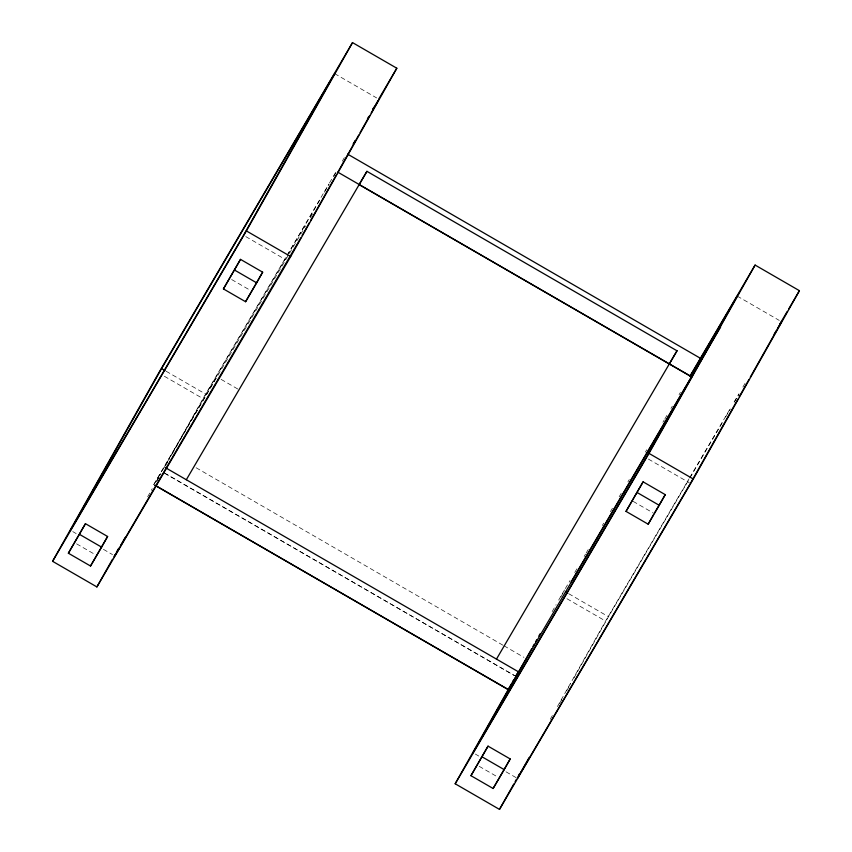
<?xml version="1.0" encoding="UTF-8"?>
<svg xmlns="http://www.w3.org/2000/svg" width="852" height="852" viewBox="0 0 852 852"><rect width="100%" height="100%" fill="white"/><g stroke="black" fill="none" stroke-linecap="round" stroke-linejoin="round"><path stroke-width="0.64" stroke-dasharray="4.26 3.19" d="M153.775 484.65L216.717 376.818M147.662 496.812L152.22 488.728M156.129 481.795L160.687 473.701M163.296 469.079L203 398.608L286.453 256.356M157.077 480.847L160.975 473.914M165.533 465.831L169.441 458.898M172.04 454.286L205.875 394.231L286.677 256.495M552.181 611.629L556.09 604.696M558.688 600.074L564.663 589.722M560.914 596.858L564.173 591.086M550.264 719.28L552.863 714.658M557.421 706.574L605.602 621.076L689.044 478.835M559.668 703.315L562.277 698.693M566.825 690.61L570.733 683.687M573.992 677.904L608.477 616.71L689.279 478.962M287.124 255.217L328.851 184.085M329.522 182.935L336.252 171.465M342.312 161.145L344.325 157.705M287.358 255.344L320.352 199.102M324.388 192.222L329.106 184.181M333.814 176.151L336.508 171.561M153.839 484.532L288.764 254.514M289.403 253.438L305.612 225.812M310.32 217.771L313.014 213.181M565.334 588.572L570.041 580.542M574.749 572.512L577.443 567.922M584.174 556.452L585.516 554.162M586.197 553.012L588.21 549.572M602.343 525.482L603.695 523.181M610.415 511.711L612.439 508.271M619.17 496.801L621.193 493.361M627.913 481.891L629.266 479.591M645.411 452.061L646.764 449.771M662.909 422.23L664.262 419.94M664.933 418.79L666.946 415.35M670.993 408.47L672.334 406.17M679.065 394.7L680.407 392.41M689.726 477.684L730.771 407.703M734.136 401.974L738.844 393.943M742.891 387.053L745.575 382.463M689.95 477.823L722.943 421.58M725.638 416.99L730.356 408.949M734.392 402.069L739.11 394.029M737.225 296.091L779.25 320.405M334.623 73.623L376.659 97.937M648.393 459.079L689.289 482.733M245.802 236.611L285.558 259.604M633.132 501.359L653.069 512.893M231.648 279.531L249.37 289.776M221.147 379.385L237.761 389.002M568.71 593.706L608.477 616.71M566.974 598.743L605.602 621.076M166.119 371.238L205.875 394.231M164.372 376.264L203 398.608M196.12 467.759L502.818 645.134M503.979 645.784L523.905 657.329M164.809 473.211L514.587 675.636L161.284 471.326M475.341 754.063L478.749 756.043M506.013 771.806L516.237 777.716M479.186 766.31L496.908 776.555M72.75 531.595L76.158 533.565M103.422 549.338L112.507 554.588M76.595 543.842L94.316 554.088"/><path stroke-width="1.28" d="M52.579 561.308L158.696 372.984L352.515 42.6L396.819 68.224L290.702 256.548L96.894 586.932L52.579 561.308L246.398 230.924L352.515 42.6M161.571 368.607L70.471 530.285L243.523 235.29L334.623 73.623L161.571 368.607L164.979 370.577M68.373 553.214L85.456 523.682L107.608 536.494L101.601 547.144L90.525 566.026L68.373 553.214L85.456 523.682M223.426 288.913L240.509 259.37L262.661 272.182L256.654 282.843L245.578 301.725L223.426 288.913L240.509 259.37M90.525 566.026L107.608 536.494M245.578 301.725L262.661 272.182M96.894 586.932L112.517 559.2M113.817 556.888L115.116 554.577M116.415 552.266L118.375 548.805M119.333 547.825L114.775 555.909L300.841 237.825M120.633 545.514L125.191 537.431M302.151 235.514L309.308 222.809M310.607 220.498L336.636 174.309M337.935 171.998L358.756 135.042M360.055 132.731L369.821 115.414M371.121 113.103L378.277 100.398M496.471 659.107L677.01 350.8L366.935 171.337L186.322 479.74M689.832 376.35L755.106 265.068L799.421 290.692L693.304 479.016L499.485 809.4L455.181 783.776L511.36 684.071M512.467 682.111L513.767 679.8M531.637 648.819L473.073 752.753L646.125 457.769L737.225 296.091L690.088 376.446M532.937 646.508L534.236 644.197M535.535 641.897L536.835 639.586M538.794 636.114L540.093 633.813M455.181 783.776L649 453.392L755.106 265.068M470.964 775.693L488.047 746.15L510.199 758.962L504.192 769.622L493.116 788.494L470.964 775.693L488.047 746.15M626.018 511.381L643.1 481.838L665.252 494.65L659.246 505.311L648.17 524.193L626.018 511.381L643.1 481.838M493.116 788.494L510.199 758.962M648.17 524.193L653.58 514.597M499.485 809.4L513.809 783.978M515.109 781.667L516.408 779.356M518.367 775.895L519.667 773.584M529.092 757.588L517.377 778.377L690.429 483.393L737.928 399.087M739.227 396.776L748.993 379.459M750.293 377.148L781.529 321.715L777.482 328.606M372.59 109.525L373.943 107.224M378.65 99.194L396.819 68.224M367.478 118.758L368.831 116.468M372.867 109.578L378.256 100.398M358.884 185.054L366.935 171.337M668.969 364.507L677.084 350.683M571.117 581.895L720.643 327.03M337.903 172.2L691.739 376.818L508.229 689.63L154.926 485.31M654.176 513.532L665.252 494.65M779.899 323.962L787.301 311.342M788.654 309.052L799.421 290.692M774.117 334.346L776.14 330.895M508.293 689.524L154.989 485.203M348.266 154.5L347.659 154.148L702.059 359.235M359.374 184.756L691.675 376.935M649 453.392L693.304 479.016M246.398 230.924L290.702 256.548M637.094 492.499L659.246 505.311M234.502 270.031L256.654 282.843M565.302 591.735L567.581 593.056M165.267 467.567L518.623 671.919M482.04 756.81L504.192 769.622M79.449 534.332L101.601 547.144M517.026 674.017L515.726 676.328L517.089 673.996M355.167 140.825L353.218 144.148L355.167 140.814"/></g></svg>
